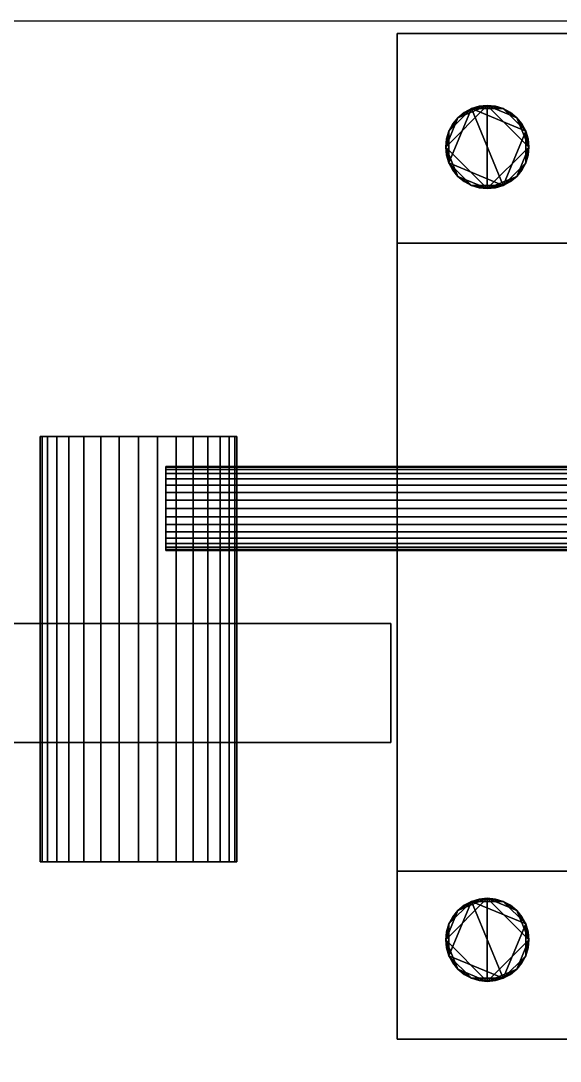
# Model space of a CAD drawing. Header units: metres. Extents: x 0 to 34.6, y -10.7 to 20.6.
# Drawn here: x 2.0948 to 2.1638, y 0.1169 to 0.25 of the extents above; entities that cross this region are included whole.
import ezdxf

# ---------------------------------------------------------------- set-up
doc = ezdxf.new("R2010")
doc.units = ezdxf.units.M
doc.header["$MEASUREMENT"] = 0
doc.layers.get('0').update_dxf_attribs({"linetype": 'CONTINUOUS'})

msp = doc.modelspace()

# ---------------------------------------------------------------- linework, layer by layer
for points in [[(0, 0), (0, 0.25), (7.5, 0.25), (7.5, 0)], [(2.16533, 0.22157, 2.5), (2.16533, 0.24838, 2.5), (2.14295, 0.24838, 2.5), (2.14295, 0.22157, 2.5)], [(2.16533, 0.22157, 2.5), (2.14295, 0.22157, 2.5), (2.14295, 0.24838, 2.5), (2.16533, 0.24838, 2.5)], [(2.14295, 0.22157, 2.5), (2.14295, 0.24838, 2.5), (2.14295, 0.24838, 2.5), (2.14295, 0.22157, 2.5)], [(2.14295, 0.24838, 2.5), (2.16533, 0.24838, 2.5), (2.16533, 0.24838, 2.5), (2.14295, 0.24838, 2.5)], [(2.15447, 0.23917, 2.5), (2.15071, 0.23761, 2.5), (2.14915, 0.23385, 2.5)], [(2.15447, 0.23917, 2.5), (2.14915, 0.23385, 2.5), (2.15447, 0.22854, 2.5)], [(2.14955, 0.23589, 2.5), (2.15071, 0.23761, 2.5), (2.15243, 0.23877, 2.5)], [(2.14955, 0.23182, 2.5), (2.14955, 0.23589, 2.5), (2.15243, 0.23877, 2.5)], [(2.1565, 0.22894, 2.5), (2.14955, 0.23182, 2.5), (2.15243, 0.23877, 2.5)], [(2.15447, 0.23917, 2.5), (2.15243, 0.23877, 2.5), (2.15071, 0.23761, 2.5)], [(2.15243, 0.23877, 2.5), (2.15151, 0.23828, 2.5), (2.15071, 0.23761, 2.5)], [(2.15071, 0.23761, 2.5), (2.15151, 0.23828, 2.5), (2.15243, 0.23877, 2.5)], [(2.15071, 0.23761, 2.5), (2.15151, 0.23828, 2.5), (2.15151, 0.23828, 2.5), (2.15071, 0.23761, 2.5)], [(2.15151, 0.23828, 2.5), (2.15243, 0.23877, 2.5), (2.15243, 0.23877, 2.5), (2.15151, 0.23828, 2.5)], [(2.15447, 0.23917, 2.5), (2.15343, 0.23907, 2.5), (2.15243, 0.23877, 2.5)], [(2.15243, 0.23877, 2.5), (2.15343, 0.23907, 2.5), (2.15447, 0.23917, 2.5)], [(2.15243, 0.23877, 2.5), (2.15447, 0.23917, 2.5), (2.1565, 0.23877, 2.5)], [(2.15243, 0.23877, 2.5), (2.15343, 0.23907, 2.5), (2.15343, 0.23907, 2.5), (2.15243, 0.23877, 2.5)], [(2.15243, 0.23877, 2.5), (2.1565, 0.23877, 2.5), (2.15938, 0.23589, 2.5)], [(2.15243, 0.23877, 2.5), (2.15938, 0.23589, 2.5), (2.1565, 0.22894, 2.5)], [(2.15343, 0.23907, 2.5), (2.15447, 0.23917, 2.5), (2.15447, 0.23917, 2.5), (2.15343, 0.23907, 2.5)], [(2.1565, 0.23877, 2.5), (2.1555, 0.23907, 2.5), (2.15447, 0.23917, 2.5)], [(2.15823, 0.23761, 2.5), (2.1565, 0.23877, 2.5), (2.15447, 0.23917, 2.5)], [(2.15978, 0.23385, 2.5), (2.15823, 0.23761, 2.5), (2.15447, 0.23917, 2.5)], [(2.15447, 0.22854, 2.5), (2.15978, 0.23385, 2.5), (2.15447, 0.23917, 2.5)], [(2.15447, 0.23917, 2.5), (2.1555, 0.23907, 2.5), (2.1565, 0.23877, 2.5)], [(2.15447, 0.23917, 2.5), (2.1555, 0.23907, 2.5), (2.1555, 0.23907, 2.5), (2.15447, 0.23917, 2.5)], [(2.1555, 0.23907, 2.5), (2.1565, 0.23877, 2.5), (2.1565, 0.23877, 2.5), (2.1555, 0.23907, 2.5)], [(2.15823, 0.23761, 2.5), (2.15742, 0.23828, 2.5), (2.1565, 0.23877, 2.5)], [(2.1565, 0.23877, 2.5), (2.15742, 0.23828, 2.5), (2.15823, 0.23761, 2.5)], [(2.1565, 0.23877, 2.5), (2.15823, 0.23761, 2.5), (2.15938, 0.23589, 2.5)], [(2.1565, 0.23877, 2.5), (2.15742, 0.23828, 2.5), (2.15742, 0.23828, 2.5), (2.1565, 0.23877, 2.5)], [(2.15742, 0.23828, 2.5), (2.15823, 0.23761, 2.5), (2.15823, 0.23761, 2.5), (2.15742, 0.23828, 2.5)], [(2.15071, 0.23761, 2.5), (2.14955, 0.23589, 2.5), (2.14915, 0.23385, 2.5)], [(2.15071, 0.23761, 2.5), (2.15005, 0.23681, 2.5), (2.14955, 0.23589, 2.5)], [(2.14955, 0.23589, 2.5), (2.15005, 0.23681, 2.5), (2.15071, 0.23761, 2.5)], [(2.15005, 0.23681, 2.5), (2.15071, 0.23761, 2.5), (2.15071, 0.23761, 2.5), (2.15005, 0.23681, 2.5)], [(2.15938, 0.23589, 2.5), (2.15889, 0.23681, 2.5), (2.15823, 0.23761, 2.5)], [(2.15978, 0.23385, 2.5), (2.15938, 0.23589, 2.5), (2.15823, 0.23761, 2.5)], [(2.15823, 0.23761, 2.5), (2.15889, 0.23681, 2.5), (2.15938, 0.23589, 2.5)], [(2.15823, 0.23761, 2.5), (2.15889, 0.23681, 2.5), (2.15889, 0.23681, 2.5), (2.15823, 0.23761, 2.5)], [(2.14955, 0.23589, 2.5), (2.14925, 0.23489, 2.5), (2.14915, 0.23385, 2.5)], [(2.14915, 0.23385, 2.5), (2.14925, 0.23489, 2.5), (2.14955, 0.23589, 2.5)], [(2.14955, 0.23182, 2.5), (2.14915, 0.23385, 2.5), (2.14955, 0.23589, 2.5)], [(2.14925, 0.23489, 2.5), (2.14955, 0.23589, 2.5), (2.14955, 0.23589, 2.5), (2.14925, 0.23489, 2.5)], [(2.14955, 0.23589, 2.5), (2.15005, 0.23681, 2.5), (2.15005, 0.23681, 2.5), (2.14955, 0.23589, 2.5)], [(2.15938, 0.23589, 2.5), (2.15938, 0.23182, 2.5), (2.1565, 0.22894, 2.5)], [(2.15889, 0.23681, 2.5), (2.15938, 0.23589, 2.5), (2.15938, 0.23589, 2.5), (2.15889, 0.23681, 2.5)], [(2.15978, 0.23385, 2.5), (2.15968, 0.23489, 2.5), (2.15938, 0.23589, 2.5)], [(2.15938, 0.23589, 2.5), (2.15968, 0.23489, 2.5), (2.15978, 0.23385, 2.5)], [(2.15938, 0.23589, 2.5), (2.15978, 0.23385, 2.5), (2.15938, 0.23182, 2.5)], [(2.15938, 0.23589, 2.5), (2.15968, 0.23489, 2.5), (2.15968, 0.23489, 2.5), (2.15938, 0.23589, 2.5)], [(2.14915, 0.23385, 2.5), (2.14925, 0.23489, 2.5), (2.14925, 0.23489, 2.5), (2.14915, 0.23385, 2.5)], [(2.15968, 0.23489, 2.5), (2.15978, 0.23385, 2.5), (2.15978, 0.23385, 2.5), (2.15968, 0.23489, 2.5)], [(2.14915, 0.23385, 2.5), (2.14925, 0.23282, 2.5), (2.14955, 0.23182, 2.5)], [(2.14915, 0.23385, 2.5), (2.14955, 0.23182, 2.5), (2.15071, 0.2301, 2.5)], [(2.14915, 0.23385, 2.5), (2.15071, 0.2301, 2.5), (2.15447, 0.22854, 2.5)], [(2.14955, 0.23182, 2.5), (2.14925, 0.23282, 2.5), (2.14915, 0.23385, 2.5)], [(2.14925, 0.23282, 2.5), (2.14915, 0.23385, 2.5), (2.14915, 0.23385, 2.5), (2.14925, 0.23282, 2.5)], [(2.15447, 0.22854, 2.5), (2.15823, 0.2301, 2.5), (2.15978, 0.23385, 2.5)], [(2.15823, 0.2301, 2.5), (2.15938, 0.23182, 2.5), (2.15978, 0.23385, 2.5)], [(2.15938, 0.23182, 2.5), (2.15968, 0.23282, 2.5), (2.15978, 0.23385, 2.5)], [(2.15978, 0.23385, 2.5), (2.15968, 0.23282, 2.5), (2.15938, 0.23182, 2.5)], [(2.15978, 0.23385, 2.5), (2.15968, 0.23282, 2.5), (2.15968, 0.23282, 2.5), (2.15978, 0.23385, 2.5)], [(2.14955, 0.23182, 2.5), (2.14925, 0.23282, 2.5), (2.14925, 0.23282, 2.5), (2.14955, 0.23182, 2.5)], [(2.14955, 0.23182, 2.5), (2.15005, 0.2309, 2.5), (2.15071, 0.2301, 2.5)], [(2.15071, 0.2301, 2.5), (2.15005, 0.2309, 2.5), (2.14955, 0.23182, 2.5)], [(2.15243, 0.22894, 2.5), (2.15071, 0.2301, 2.5), (2.14955, 0.23182, 2.5)], [(2.1565, 0.22894, 2.5), (2.15243, 0.22894, 2.5), (2.14955, 0.23182, 2.5)], [(2.15005, 0.2309, 2.5), (2.14955, 0.23182, 2.5), (2.14955, 0.23182, 2.5), (2.15005, 0.2309, 2.5)], [(2.15938, 0.23182, 2.5), (2.15823, 0.2301, 2.5), (2.1565, 0.22894, 2.5)], [(2.15823, 0.2301, 2.5), (2.15889, 0.2309, 2.5), (2.15938, 0.23182, 2.5)], [(2.15938, 0.23182, 2.5), (2.15889, 0.2309, 2.5), (2.15823, 0.2301, 2.5)], [(2.15938, 0.23182, 2.5), (2.15889, 0.2309, 2.5), (2.15889, 0.2309, 2.5), (2.15938, 0.23182, 2.5)], [(2.15968, 0.23282, 2.5), (2.15938, 0.23182, 2.5), (2.15938, 0.23182, 2.5), (2.15968, 0.23282, 2.5)], [(2.15071, 0.2301, 2.5), (2.15005, 0.2309, 2.5), (2.15005, 0.2309, 2.5), (2.15071, 0.2301, 2.5)], [(2.15889, 0.2309, 2.5), (2.15823, 0.2301, 2.5), (2.15823, 0.2301, 2.5), (2.15889, 0.2309, 2.5)], [(2.15071, 0.2301, 2.5), (2.15151, 0.22943, 2.5), (2.15243, 0.22894, 2.5)], [(2.15071, 0.2301, 2.5), (2.15243, 0.22894, 2.5), (2.15447, 0.22854, 2.5)], [(2.15243, 0.22894, 2.5), (2.15151, 0.22943, 2.5), (2.15071, 0.2301, 2.5)], [(2.15151, 0.22943, 2.5), (2.15071, 0.2301, 2.5), (2.15071, 0.2301, 2.5), (2.15151, 0.22943, 2.5)], [(2.15243, 0.22894, 2.5), (2.15151, 0.22943, 2.5), (2.15151, 0.22943, 2.5), (2.15243, 0.22894, 2.5)], [(2.15243, 0.22894, 2.5), (2.15343, 0.22864, 2.5), (2.15447, 0.22854, 2.5)], [(2.15447, 0.22854, 2.5), (2.15343, 0.22864, 2.5), (2.15243, 0.22894, 2.5)], [(2.1565, 0.22894, 2.5), (2.15447, 0.22854, 2.5), (2.15243, 0.22894, 2.5)], [(2.15343, 0.22864, 2.5), (2.15243, 0.22894, 2.5), (2.15243, 0.22894, 2.5), (2.15343, 0.22864, 2.5)], [(2.15447, 0.22854, 2.5), (2.1565, 0.22894, 2.5), (2.15823, 0.2301, 2.5)], [(2.15447, 0.22854, 2.5), (2.1555, 0.22864, 2.5), (2.1565, 0.22894, 2.5)], [(2.1565, 0.22894, 2.5), (2.1555, 0.22864, 2.5), (2.15447, 0.22854, 2.5)], [(2.1565, 0.22894, 2.5), (2.1555, 0.22864, 2.5), (2.1555, 0.22864, 2.5), (2.1565, 0.22894, 2.5)], [(2.1565, 0.22894, 2.5), (2.15742, 0.22943, 2.5), (2.15823, 0.2301, 2.5)], [(2.15823, 0.2301, 2.5), (2.15742, 0.22943, 2.5), (2.1565, 0.22894, 2.5)], [(2.15742, 0.22943, 2.5), (2.1565, 0.22894, 2.5), (2.1565, 0.22894, 2.5), (2.15742, 0.22943, 2.5)], [(2.15823, 0.2301, 2.5), (2.15742, 0.22943, 2.5), (2.15742, 0.22943, 2.5), (2.15823, 0.2301, 2.5)], [(2.15447, 0.22854, 2.5), (2.15343, 0.22864, 2.5), (2.15343, 0.22864, 2.5), (2.15447, 0.22854, 2.5)], [(2.1555, 0.22864, 2.5), (2.15447, 0.22854, 2.5), (2.15447, 0.22854, 2.5), (2.1555, 0.22864, 2.5)], [(2.14295, 0.14126, 2.5), (2.14295, 0.22157, 2.5), (2.14295, 0.22157, 2.5), (2.14295, 0.14126, 2.5)], [(2.16533, 0.14126, 2.5), (2.14295, 0.14126, 2.5), (2.14295, 0.22157, 2.5), (2.16533, 0.22157, 2.5)], [(2.16533, 0.14126, 2.5), (2.16533, 0.22157, 2.5), (2.14295, 0.22157, 2.5), (2.14295, 0.14126, 2.5)], [(2.09822, 0.19682, 2.5), (2.09751, 0.19682, 2.5), (2.09727, 0.19682, 2.5)], [(2.09727, 0.19682, 2.5), (2.09751, 0.19682, 2.5), (2.09822, 0.19682, 2.5)], [(2.10095, 0.19682, 2.5), (2.09822, 0.19682, 2.5), (2.09727, 0.19682, 2.5)], [(2.09727, 0.19682, 2.5), (2.09822, 0.19682, 2.5), (2.10095, 0.19682, 2.5)], [(2.10984, 0.19682, 2.5), (2.10095, 0.19682, 2.5), (2.09727, 0.19682, 2.5)], [(2.09727, 0.19682, 2.5), (2.10095, 0.19682, 2.5), (2.10984, 0.19682, 2.5)], [(2.10984, 0.19682, 2.5), (2.09727, 0.19682, 2.5), (2.10984, 0.19682, 2.5)], [(2.09727, 0.19682, 2.5), (2.09751, 0.19682, 2.5), (2.09751, 0.14244, 2.5), (2.09727, 0.14244, 2.5)], [(2.09751, 0.19682, 2.5), (2.09727, 0.19682, 2.5), (2.09727, 0.14244, 2.5), (2.09751, 0.14244, 2.5)], [(2.09822, 0.19682, 2.5), (2.09751, 0.19682, 2.5), (2.09727, 0.19682, 2.5)], [(2.09727, 0.19682, 2.5), (2.09751, 0.19682, 2.5), (2.09822, 0.19682, 2.5)], [(2.10095, 0.19682, 2.5), (2.09822, 0.19682, 2.5), (2.09727, 0.19682, 2.5)], [(2.09727, 0.19682, 2.5), (2.09822, 0.19682, 2.5), (2.10095, 0.19682, 2.5)], [(2.10984, 0.19682, 2.5), (2.10095, 0.19682, 2.5), (2.09727, 0.19682, 2.5)], [(2.09727, 0.19682, 2.5), (2.10095, 0.19682, 2.5), (2.10984, 0.19682, 2.5)], [(2.10984, 0.19682, 2.5), (2.09727, 0.19682, 2.5), (2.10984, 0.19682, 2.5)], [(2.09727, 0.19682, 2.5), (2.09751, 0.19682, 2.5), (2.09751, 0.14244, 2.5), (2.09727, 0.14244, 2.5)], [(2.09751, 0.19682, 2.5), (2.09727, 0.19682, 2.5), (2.09727, 0.14244, 2.5), (2.09751, 0.14244, 2.5)], [(2.09751, 0.19682, 2.5), (2.09822, 0.19682, 2.5), (2.09822, 0.14244, 2.5), (2.09751, 0.14244, 2.5)], [(2.09822, 0.19682, 2.5), (2.09751, 0.19682, 2.5), (2.09751, 0.14244, 2.5), (2.09822, 0.14244, 2.5)], [(2.09751, 0.19682, 2.5), (2.09822, 0.19682, 2.5), (2.09822, 0.14244, 2.5), (2.09751, 0.14244, 2.5)], [(2.09822, 0.19682, 2.5), (2.09751, 0.19682, 2.5), (2.09751, 0.14244, 2.5), (2.09822, 0.14244, 2.5)], [(2.10095, 0.19682, 2.5), (2.09939, 0.19682, 2.5), (2.09822, 0.19682, 2.5)], [(2.09822, 0.19682, 2.5), (2.09939, 0.19682, 2.5), (2.10095, 0.19682, 2.5)], [(2.09822, 0.19682, 2.5), (2.09939, 0.19682, 2.5), (2.09939, 0.14244, 2.5), (2.09822, 0.14244, 2.5)], [(2.09939, 0.19682, 2.5), (2.09822, 0.19682, 2.5), (2.09822, 0.14244, 2.5), (2.09939, 0.14244, 2.5)], [(2.10095, 0.19682, 2.5), (2.09939, 0.19682, 2.5), (2.09822, 0.19682, 2.5)], [(2.09822, 0.19682, 2.5), (2.09939, 0.19682, 2.5), (2.10095, 0.19682, 2.5)], [(2.09822, 0.19682, 2.5), (2.09939, 0.19682, 2.5), (2.09939, 0.14244, 2.5), (2.09822, 0.14244, 2.5)], [(2.09939, 0.19682, 2.5), (2.09822, 0.19682, 2.5), (2.09822, 0.14244, 2.5), (2.09939, 0.14244, 2.5)], [(2.09939, 0.19682, 2.5), (2.10095, 0.19682, 2.5), (2.10095, 0.14244, 2.5), (2.09939, 0.14244, 2.5)], [(2.10095, 0.19682, 2.5), (2.09939, 0.19682, 2.5), (2.09939, 0.14244, 2.5), (2.10095, 0.14244, 2.5)], [(2.09939, 0.19682, 2.5), (2.10095, 0.19682, 2.5), (2.10095, 0.14244, 2.5), (2.09939, 0.14244, 2.5)], [(2.10095, 0.19682, 2.5), (2.09939, 0.19682, 2.5), (2.09939, 0.14244, 2.5), (2.10095, 0.14244, 2.5)], [(2.10503, 0.19682, 2.5), (2.10285, 0.19682, 2.5), (2.10095, 0.19682, 2.5)], [(2.10095, 0.19682, 2.5), (2.10285, 0.19682, 2.5), (2.10503, 0.19682, 2.5)], [(2.10984, 0.19682, 2.5), (2.10503, 0.19682, 2.5), (2.10095, 0.19682, 2.5)], [(2.10095, 0.19682, 2.5), (2.10503, 0.19682, 2.5), (2.10984, 0.19682, 2.5)], [(2.10095, 0.19682, 2.5), (2.10285, 0.19682, 2.5), (2.10285, 0.14244, 2.5), (2.10095, 0.14244, 2.5)], [(2.10285, 0.19682, 2.5), (2.10095, 0.19682, 2.5), (2.10095, 0.14244, 2.5), (2.10285, 0.14244, 2.5)], [(2.10503, 0.19682, 2.5), (2.10285, 0.19682, 2.5), (2.10095, 0.19682, 2.5)], [(2.10095, 0.19682, 2.5), (2.10285, 0.19682, 2.5), (2.10503, 0.19682, 2.5)], [(2.10984, 0.19682, 2.5), (2.10503, 0.19682, 2.5), (2.10095, 0.19682, 2.5)], [(2.10095, 0.19682, 2.5), (2.10503, 0.19682, 2.5), (2.10984, 0.19682, 2.5)], [(2.10095, 0.19682, 2.5), (2.10285, 0.19682, 2.5), (2.10285, 0.14244, 2.5), (2.10095, 0.14244, 2.5)], [(2.10285, 0.19682, 2.5), (2.10095, 0.19682, 2.5), (2.10095, 0.14244, 2.5), (2.10285, 0.14244, 2.5)], [(2.10503, 0.19682, 2.5), (2.10285, 0.19682, 2.5), (2.10285, 0.14244, 2.5), (2.10503, 0.14244, 2.5)], [(2.10285, 0.19682, 2.5), (2.10503, 0.19682, 2.5), (2.10503, 0.14244, 2.5), (2.10285, 0.14244, 2.5)], [(2.10503, 0.19682, 2.5), (2.10285, 0.19682, 2.5), (2.10285, 0.14244, 2.5), (2.10503, 0.14244, 2.5)], [(2.10285, 0.19682, 2.5), (2.10503, 0.19682, 2.5), (2.10503, 0.14244, 2.5), (2.10285, 0.14244, 2.5)], [(2.10984, 0.19682, 2.5), (2.10739, 0.19682, 2.5), (2.10503, 0.19682, 2.5)], [(2.10503, 0.19682, 2.5), (2.10739, 0.19682, 2.5), (2.10984, 0.19682, 2.5)], [(2.10739, 0.19682, 2.5), (2.10503, 0.19682, 2.5), (2.10503, 0.14244, 2.5), (2.10739, 0.14244, 2.5)], [(2.10503, 0.19682, 2.5), (2.10739, 0.19682, 2.5), (2.10739, 0.14244, 2.5), (2.10503, 0.14244, 2.5)], [(2.10984, 0.19682, 2.5), (2.10739, 0.19682, 2.5), (2.10503, 0.19682, 2.5)], [(2.10503, 0.19682, 2.5), (2.10739, 0.19682, 2.5), (2.10984, 0.19682, 2.5)], [(2.10739, 0.19682, 2.5), (2.10503, 0.19682, 2.5), (2.10503, 0.14244, 2.5), (2.10739, 0.14244, 2.5)], [(2.10503, 0.19682, 2.5), (2.10739, 0.19682, 2.5), (2.10739, 0.14244, 2.5), (2.10503, 0.14244, 2.5)], [(2.10739, 0.19682, 2.5), (2.10984, 0.19682, 2.5), (2.10984, 0.14244, 2.5), (2.10739, 0.14244, 2.5)], [(2.10984, 0.19682, 2.5), (2.10739, 0.19682, 2.5), (2.10739, 0.14244, 2.5), (2.10984, 0.14244, 2.5)], [(2.10739, 0.19682, 2.5), (2.10984, 0.19682, 2.5), (2.10984, 0.14244, 2.5), (2.10739, 0.14244, 2.5)], [(2.10984, 0.19682, 2.5), (2.10739, 0.19682, 2.5), (2.10739, 0.14244, 2.5), (2.10984, 0.14244, 2.5)], [(2.10984, 0.19682, 2.5), (2.11229, 0.19682, 2.5), (2.11465, 0.19682, 2.5)], [(2.11465, 0.19682, 2.5), (2.11229, 0.19682, 2.5), (2.10984, 0.19682, 2.5)], [(2.10984, 0.19682, 2.5), (2.11465, 0.19682, 2.5), (2.11873, 0.19682, 2.5)], [(2.11873, 0.19682, 2.5), (2.11465, 0.19682, 2.5), (2.10984, 0.19682, 2.5)], [(2.10984, 0.19682, 2.5), (2.11873, 0.19682, 2.5), (2.12241, 0.19682, 2.5)], [(2.12241, 0.19682, 2.5), (2.11873, 0.19682, 2.5), (2.10984, 0.19682, 2.5)], [(2.10984, 0.19682, 2.5), (2.12241, 0.19682, 2.5), (2.10984, 0.19682, 2.5)], [(2.11229, 0.19682, 2.5), (2.10984, 0.19682, 2.5), (2.10984, 0.14244, 2.5), (2.11229, 0.14244, 2.5)], [(2.10984, 0.19682, 2.5), (2.11229, 0.19682, 2.5), (2.11229, 0.14244, 2.5), (2.10984, 0.14244, 2.5)], [(2.10984, 0.19682, 2.5), (2.11229, 0.19682, 2.5), (2.11465, 0.19682, 2.5)], [(2.11465, 0.19682, 2.5), (2.11229, 0.19682, 2.5), (2.10984, 0.19682, 2.5)], [(2.10984, 0.19682, 2.5), (2.11465, 0.19682, 2.5), (2.11873, 0.19682, 2.5)], [(2.11873, 0.19682, 2.5), (2.11465, 0.19682, 2.5), (2.10984, 0.19682, 2.5)], [(2.10984, 0.19682, 2.5), (2.11873, 0.19682, 2.5), (2.12241, 0.19682, 2.5)], [(2.12241, 0.19682, 2.5), (2.11873, 0.19682, 2.5), (2.10984, 0.19682, 2.5)], [(2.10984, 0.19682, 2.5), (2.12241, 0.19682, 2.5), (2.10984, 0.19682, 2.5)], [(2.11229, 0.19682, 2.5), (2.10984, 0.19682, 2.5), (2.10984, 0.14244, 2.5), (2.11229, 0.14244, 2.5)], [(2.10984, 0.19682, 2.5), (2.11229, 0.19682, 2.5), (2.11229, 0.14244, 2.5), (2.10984, 0.14244, 2.5)], [(2.11229, 0.19682, 2.5), (2.11465, 0.19682, 2.5), (2.11465, 0.14244, 2.5), (2.11229, 0.14244, 2.5)], [(2.11465, 0.19682, 2.5), (2.11229, 0.19682, 2.5), (2.11229, 0.14244, 2.5), (2.11465, 0.14244, 2.5)], [(2.11229, 0.19682, 2.5), (2.11465, 0.19682, 2.5), (2.11465, 0.14244, 2.5), (2.11229, 0.14244, 2.5)], [(2.11465, 0.19682, 2.5), (2.11229, 0.19682, 2.5), (2.11229, 0.14244, 2.5), (2.11465, 0.14244, 2.5)], [(2.11465, 0.19682, 2.5), (2.11682, 0.19682, 2.5), (2.11873, 0.19682, 2.5)], [(2.11873, 0.19682, 2.5), (2.11682, 0.19682, 2.5), (2.11465, 0.19682, 2.5)], [(2.11465, 0.19682, 2.5), (2.11682, 0.19682, 2.5), (2.11682, 0.14244, 2.5), (2.11465, 0.14244, 2.5)], [(2.11682, 0.19682, 2.5), (2.11465, 0.19682, 2.5), (2.11465, 0.14244, 2.5), (2.11682, 0.14244, 2.5)], [(2.11465, 0.19682, 2.5), (2.11682, 0.19682, 2.5), (2.11873, 0.19682, 2.5)], [(2.11873, 0.19682, 2.5), (2.11682, 0.19682, 2.5), (2.11465, 0.19682, 2.5)], [(2.11465, 0.19682, 2.5), (2.11682, 0.19682, 2.5), (2.11682, 0.14244, 2.5), (2.11465, 0.14244, 2.5)], [(2.11682, 0.19682, 2.5), (2.11465, 0.19682, 2.5), (2.11465, 0.14244, 2.5), (2.11682, 0.14244, 2.5)], [(2.11682, 0.19682, 2.5), (2.11873, 0.19682, 2.5), (2.11873, 0.14244, 2.5), (2.11682, 0.14244, 2.5)], [(2.11873, 0.19682, 2.5), (2.11682, 0.19682, 2.5), (2.11682, 0.14244, 2.5), (2.11873, 0.14244, 2.5)], [(2.11682, 0.19682, 2.5), (2.11873, 0.19682, 2.5), (2.11873, 0.14244, 2.5), (2.11682, 0.14244, 2.5)], [(2.11873, 0.19682, 2.5), (2.11682, 0.19682, 2.5), (2.11682, 0.14244, 2.5), (2.11873, 0.14244, 2.5)], [(2.11873, 0.19682, 2.5), (2.12029, 0.19682, 2.5), (2.12145, 0.19682, 2.5)], [(2.12145, 0.19682, 2.5), (2.12029, 0.19682, 2.5), (2.11873, 0.19682, 2.5)], [(2.11873, 0.19682, 2.5), (2.12145, 0.19682, 2.5), (2.12241, 0.19682, 2.5)], [(2.12241, 0.19682, 2.5), (2.12145, 0.19682, 2.5), (2.11873, 0.19682, 2.5)], [(2.11873, 0.19682, 2.5), (2.12029, 0.19682, 2.5), (2.12029, 0.14244, 2.5), (2.11873, 0.14244, 2.5)], [(2.12029, 0.19682, 2.5), (2.11873, 0.19682, 2.5), (2.11873, 0.14244, 2.5), (2.12029, 0.14244, 2.5)], [(2.11873, 0.19682, 2.5), (2.12029, 0.19682, 2.5), (2.12145, 0.19682, 2.5)], [(2.12145, 0.19682, 2.5), (2.12029, 0.19682, 2.5), (2.11873, 0.19682, 2.5)], [(2.11873, 0.19682, 2.5), (2.12145, 0.19682, 2.5), (2.12241, 0.19682, 2.5)], [(2.12241, 0.19682, 2.5), (2.12145, 0.19682, 2.5), (2.11873, 0.19682, 2.5)], [(2.11873, 0.19682, 2.5), (2.12029, 0.19682, 2.5), (2.12029, 0.14244, 2.5), (2.11873, 0.14244, 2.5)], [(2.12029, 0.19682, 2.5), (2.11873, 0.19682, 2.5), (2.11873, 0.14244, 2.5), (2.12029, 0.14244, 2.5)], [(2.12145, 0.19682, 2.5), (2.12029, 0.19682, 2.5), (2.12029, 0.14244, 2.5), (2.12145, 0.14244, 2.5)], [(2.12029, 0.19682, 2.5), (2.12145, 0.19682, 2.5), (2.12145, 0.14244, 2.5), (2.12029, 0.14244, 2.5)], [(2.12145, 0.19682, 2.5), (2.12029, 0.19682, 2.5), (2.12029, 0.14244, 2.5), (2.12145, 0.14244, 2.5)], [(2.12029, 0.19682, 2.5), (2.12145, 0.19682, 2.5), (2.12145, 0.14244, 2.5), (2.12029, 0.14244, 2.5)], [(2.12145, 0.19682, 2.5), (2.12217, 0.19682, 2.5), (2.12241, 0.19682, 2.5)], [(2.12241, 0.19682, 2.5), (2.12217, 0.19682, 2.5), (2.12145, 0.19682, 2.5)], [(2.12217, 0.19682, 2.5), (2.12145, 0.19682, 2.5), (2.12145, 0.14244, 2.5), (2.12217, 0.14244, 2.5)], [(2.12145, 0.19682, 2.5), (2.12217, 0.19682, 2.5), (2.12217, 0.14244, 2.5), (2.12145, 0.14244, 2.5)], [(2.12145, 0.19682, 2.5), (2.12217, 0.19682, 2.5), (2.12241, 0.19682, 2.5)], [(2.12241, 0.19682, 2.5), (2.12217, 0.19682, 2.5), (2.12145, 0.19682, 2.5)], [(2.12217, 0.19682, 2.5), (2.12145, 0.19682, 2.5), (2.12145, 0.14244, 2.5), (2.12217, 0.14244, 2.5)], [(2.12145, 0.19682, 2.5), (2.12217, 0.19682, 2.5), (2.12217, 0.14244, 2.5), (2.12145, 0.14244, 2.5)], [(2.12241, 0.19682, 2.5), (2.12217, 0.19682, 2.5), (2.12217, 0.14244, 2.5), (2.12241, 0.14244, 2.5)], [(2.12217, 0.19682, 2.5), (2.12241, 0.19682, 2.5), (2.12241, 0.14244, 2.5), (2.12217, 0.14244, 2.5)], [(2.12241, 0.19682, 2.5), (2.12217, 0.19682, 2.5), (2.12217, 0.14244, 2.5), (2.12241, 0.14244, 2.5)], [(2.12217, 0.19682, 2.5), (2.12241, 0.19682, 2.5), (2.12241, 0.14244, 2.5), (2.12217, 0.14244, 2.5)], [(2.11336, 0.1926, 2.5), (2.11336, 0.1929, 2.5), (2.11336, 0.19301, 2.5)], [(2.11336, 0.19301, 2.5), (2.11336, 0.1929, 2.5), (2.11336, 0.1926, 2.5)], [(2.11336, 0.19143, 2.5), (2.11336, 0.1926, 2.5), (2.11336, 0.19301, 2.5)], [(2.11336, 0.19301, 2.5), (2.11336, 0.1926, 2.5), (2.11336, 0.19143, 2.5)], [(2.11336, 0.18763, 2.5), (2.11336, 0.19143, 2.5), (2.11336, 0.19301, 2.5)], [(2.11336, 0.19301, 2.5), (2.11336, 0.19143, 2.5), (2.11336, 0.18763, 2.5)], [(2.11336, 0.18763, 2.5), (2.11336, 0.19301, 2.5), (2.11336, 0.18763, 2.5)], [(2.11336, 0.1926, 2.5), (2.11336, 0.1929, 2.5), (2.11336, 0.19301, 2.5)], [(2.11336, 0.19301, 2.5), (2.11336, 0.1929, 2.5), (2.11336, 0.1926, 2.5)], [(2.11336, 0.19143, 2.5), (2.11336, 0.1926, 2.5), (2.11336, 0.19301, 2.5)], [(2.11336, 0.19301, 2.5), (2.11336, 0.1926, 2.5), (2.11336, 0.19143, 2.5)], [(2.11336, 0.18763, 2.5), (2.11336, 0.19143, 2.5), (2.11336, 0.19301, 2.5)], [(2.11336, 0.19301, 2.5), (2.11336, 0.19143, 2.5), (2.11336, 0.18763, 2.5)], [(2.11336, 0.18763, 2.5), (2.11336, 0.19301, 2.5), (2.11336, 0.18763, 2.5)], [(2.22966, 0.1929, 2.5), (2.22966, 0.19301, 2.5), (2.11336, 0.19301, 2.5), (2.11336, 0.1929, 2.5)], [(2.22966, 0.19301, 2.5), (2.22966, 0.1929, 2.5), (2.11336, 0.1929, 2.5), (2.11336, 0.19301, 2.5)], [(2.22966, 0.1929, 2.5), (2.22966, 0.19301, 2.5), (2.11336, 0.19301, 2.5), (2.11336, 0.1929, 2.5)], [(2.22966, 0.19301, 2.5), (2.22966, 0.1929, 2.5), (2.11336, 0.1929, 2.5), (2.11336, 0.19301, 2.5)], [(2.22966, 0.1926, 2.5), (2.22966, 0.1929, 2.5), (2.11336, 0.1929, 2.5), (2.11336, 0.1926, 2.5)], [(2.22966, 0.1929, 2.5), (2.22966, 0.1926, 2.5), (2.11336, 0.1926, 2.5), (2.11336, 0.1929, 2.5)], [(2.22966, 0.1926, 2.5), (2.22966, 0.1929, 2.5), (2.11336, 0.1929, 2.5), (2.11336, 0.1926, 2.5)], [(2.22966, 0.1929, 2.5), (2.22966, 0.1926, 2.5), (2.11336, 0.1926, 2.5), (2.11336, 0.1929, 2.5)], [(2.11336, 0.19143, 2.5), (2.11336, 0.1921, 2.5), (2.11336, 0.1926, 2.5)], [(2.11336, 0.1926, 2.5), (2.11336, 0.1921, 2.5), (2.11336, 0.19143, 2.5)], [(2.11336, 0.19143, 2.5), (2.11336, 0.1921, 2.5), (2.11336, 0.1926, 2.5)], [(2.11336, 0.1926, 2.5), (2.11336, 0.1921, 2.5), (2.11336, 0.19143, 2.5)], [(2.22966, 0.1926, 2.5), (2.22966, 0.1921, 2.5), (2.11336, 0.1921, 2.5), (2.11336, 0.1926, 2.5)], [(2.22966, 0.1921, 2.5), (2.22966, 0.1926, 2.5), (2.11336, 0.1926, 2.5), (2.11336, 0.1921, 2.5)], [(2.22966, 0.1926, 2.5), (2.22966, 0.1921, 2.5), (2.11336, 0.1921, 2.5), (2.11336, 0.1926, 2.5)], [(2.22966, 0.1921, 2.5), (2.22966, 0.1926, 2.5), (2.11336, 0.1926, 2.5), (2.11336, 0.1921, 2.5)], [(2.22966, 0.19143, 2.5), (2.22966, 0.1921, 2.5), (2.11336, 0.1921, 2.5), (2.11336, 0.19143, 2.5)], [(2.22966, 0.1921, 2.5), (2.22966, 0.19143, 2.5), (2.11336, 0.19143, 2.5), (2.11336, 0.1921, 2.5)], [(2.22966, 0.1921, 2.5), (2.22966, 0.19143, 2.5), (2.11336, 0.19143, 2.5), (2.11336, 0.1921, 2.5)], [(2.22966, 0.19143, 2.5), (2.22966, 0.1921, 2.5), (2.11336, 0.1921, 2.5), (2.11336, 0.19143, 2.5)], [(2.11336, 0.18969, 2.5), (2.11336, 0.19062, 2.5), (2.11336, 0.19143, 2.5)], [(2.11336, 0.19143, 2.5), (2.11336, 0.19062, 2.5), (2.11336, 0.18969, 2.5)], [(2.11336, 0.18763, 2.5), (2.11336, 0.18969, 2.5), (2.11336, 0.19143, 2.5)], [(2.11336, 0.19143, 2.5), (2.11336, 0.18969, 2.5), (2.11336, 0.18763, 2.5)], [(2.11336, 0.18969, 2.5), (2.11336, 0.19062, 2.5), (2.11336, 0.19143, 2.5)], [(2.11336, 0.19143, 2.5), (2.11336, 0.19062, 2.5), (2.11336, 0.18969, 2.5)], [(2.11336, 0.18763, 2.5), (2.11336, 0.18969, 2.5), (2.11336, 0.19143, 2.5)], [(2.11336, 0.19143, 2.5), (2.11336, 0.18969, 2.5), (2.11336, 0.18763, 2.5)], [(2.22966, 0.19062, 2.5), (2.22966, 0.19143, 2.5), (2.11336, 0.19143, 2.5), (2.11336, 0.19062, 2.5)], [(2.22966, 0.19143, 2.5), (2.22966, 0.19062, 2.5), (2.11336, 0.19062, 2.5), (2.11336, 0.19143, 2.5)], [(2.22966, 0.19143, 2.5), (2.22966, 0.19062, 2.5), (2.11336, 0.19062, 2.5), (2.11336, 0.19143, 2.5)], [(2.22966, 0.19062, 2.5), (2.22966, 0.19143, 2.5), (2.11336, 0.19143, 2.5), (2.11336, 0.19062, 2.5)], [(2.22966, 0.18969, 2.5), (2.22966, 0.19062, 2.5), (2.11336, 0.19062, 2.5), (2.11336, 0.18969, 2.5)], [(2.22966, 0.19062, 2.5), (2.22966, 0.18969, 2.5), (2.11336, 0.18969, 2.5), (2.11336, 0.19062, 2.5)], [(2.22966, 0.19062, 2.5), (2.22966, 0.18969, 2.5), (2.11336, 0.18969, 2.5), (2.11336, 0.19062, 2.5)], [(2.22966, 0.18969, 2.5), (2.22966, 0.19062, 2.5), (2.11336, 0.19062, 2.5), (2.11336, 0.18969, 2.5)], [(2.11336, 0.18763, 2.5), (2.11336, 0.18868, 2.5), (2.11336, 0.18969, 2.5)], [(2.11336, 0.18969, 2.5), (2.11336, 0.18868, 2.5), (2.11336, 0.18763, 2.5)], [(2.11336, 0.18763, 2.5), (2.11336, 0.18868, 2.5), (2.11336, 0.18969, 2.5)], [(2.11336, 0.18969, 2.5), (2.11336, 0.18868, 2.5), (2.11336, 0.18763, 2.5)], [(2.22966, 0.18868, 2.5), (2.22966, 0.18969, 2.5), (2.11336, 0.18969, 2.5), (2.11336, 0.18868, 2.5)], [(2.22966, 0.18969, 2.5), (2.22966, 0.18868, 2.5), (2.11336, 0.18868, 2.5), (2.11336, 0.18969, 2.5)], [(2.22966, 0.18969, 2.5), (2.22966, 0.18868, 2.5), (2.11336, 0.18868, 2.5), (2.11336, 0.18969, 2.5)], [(2.22966, 0.18868, 2.5), (2.22966, 0.18969, 2.5), (2.11336, 0.18969, 2.5), (2.11336, 0.18868, 2.5)], [(2.22966, 0.18763, 2.5), (2.22966, 0.18868, 2.5), (2.11336, 0.18868, 2.5), (2.11336, 0.18763, 2.5)], [(2.22966, 0.18868, 2.5), (2.22966, 0.18763, 2.5), (2.11336, 0.18763, 2.5), (2.11336, 0.18868, 2.5)], [(2.22966, 0.18868, 2.5), (2.22966, 0.18763, 2.5), (2.11336, 0.18763, 2.5), (2.11336, 0.18868, 2.5)], [(2.22966, 0.18763, 2.5), (2.22966, 0.18868, 2.5), (2.11336, 0.18868, 2.5), (2.11336, 0.18763, 2.5)], [(2.11336, 0.18763, 2.5), (2.11336, 0.18658, 2.5), (2.11336, 0.18557, 2.5)], [(2.11336, 0.18557, 2.5), (2.11336, 0.18658, 2.5), (2.11336, 0.18763, 2.5)], [(2.11336, 0.18763, 2.5), (2.11336, 0.18557, 2.5), (2.11336, 0.18383, 2.5)], [(2.11336, 0.18383, 2.5), (2.11336, 0.18557, 2.5), (2.11336, 0.18763, 2.5)], [(2.11336, 0.18763, 2.5), (2.11336, 0.18383, 2.5), (2.11336, 0.18225, 2.5)], [(2.11336, 0.18225, 2.5), (2.11336, 0.18383, 2.5), (2.11336, 0.18763, 2.5)], [(2.11336, 0.18763, 2.5), (2.11336, 0.18225, 2.5), (2.11336, 0.18763, 2.5)], [(2.11336, 0.18763, 2.5), (2.11336, 0.18658, 2.5), (2.11336, 0.18557, 2.5)], [(2.11336, 0.18557, 2.5), (2.11336, 0.18658, 2.5), (2.11336, 0.18763, 2.5)], [(2.11336, 0.18763, 2.5), (2.11336, 0.18557, 2.5), (2.11336, 0.18383, 2.5)], [(2.11336, 0.18383, 2.5), (2.11336, 0.18557, 2.5), (2.11336, 0.18763, 2.5)], [(2.11336, 0.18763, 2.5), (2.11336, 0.18383, 2.5), (2.11336, 0.18225, 2.5)], [(2.11336, 0.18225, 2.5), (2.11336, 0.18383, 2.5), (2.11336, 0.18763, 2.5)], [(2.11336, 0.18763, 2.5), (2.11336, 0.18225, 2.5), (2.11336, 0.18763, 2.5)], [(2.22966, 0.18763, 2.5), (2.22966, 0.18658, 2.5), (2.11336, 0.18658, 2.5), (2.11336, 0.18763, 2.5)], [(2.22966, 0.18763, 2.5), (2.22966, 0.18658, 2.5), (2.11336, 0.18658, 2.5), (2.11336, 0.18763, 2.5)], [(2.22966, 0.18658, 2.5), (2.22966, 0.18763, 2.5), (2.11336, 0.18763, 2.5), (2.11336, 0.18658, 2.5)], [(2.22966, 0.18658, 2.5), (2.22966, 0.18763, 2.5), (2.11336, 0.18763, 2.5), (2.11336, 0.18658, 2.5)], [(2.22966, 0.18658, 2.5), (2.22966, 0.18557, 2.5), (2.11336, 0.18557, 2.5), (2.11336, 0.18658, 2.5)], [(2.22966, 0.18658, 2.5), (2.22966, 0.18557, 2.5), (2.11336, 0.18557, 2.5), (2.11336, 0.18658, 2.5)], [(2.22966, 0.18557, 2.5), (2.22966, 0.18658, 2.5), (2.11336, 0.18658, 2.5), (2.11336, 0.18557, 2.5)], [(2.22966, 0.18557, 2.5), (2.22966, 0.18658, 2.5), (2.11336, 0.18658, 2.5), (2.11336, 0.18557, 2.5)], [(2.11336, 0.18557, 2.5), (2.11336, 0.18464, 2.5), (2.11336, 0.18383, 2.5)], [(2.11336, 0.18383, 2.5), (2.11336, 0.18464, 2.5), (2.11336, 0.18557, 2.5)], [(2.11336, 0.18557, 2.5), (2.11336, 0.18464, 2.5), (2.11336, 0.18383, 2.5)], [(2.11336, 0.18383, 2.5), (2.11336, 0.18464, 2.5), (2.11336, 0.18557, 2.5)], [(2.22966, 0.18557, 2.5), (2.22966, 0.18464, 2.5), (2.11336, 0.18464, 2.5), (2.11336, 0.18557, 2.5)], [(2.22966, 0.18557, 2.5), (2.22966, 0.18464, 2.5), (2.11336, 0.18464, 2.5), (2.11336, 0.18557, 2.5)], [(2.22966, 0.18464, 2.5), (2.22966, 0.18557, 2.5), (2.11336, 0.18557, 2.5), (2.11336, 0.18464, 2.5)], [(2.22966, 0.18464, 2.5), (2.22966, 0.18557, 2.5), (2.11336, 0.18557, 2.5), (2.11336, 0.18464, 2.5)], [(2.22966, 0.18464, 2.5), (2.22966, 0.18383, 2.5), (2.11336, 0.18383, 2.5), (2.11336, 0.18464, 2.5)], [(2.22966, 0.18464, 2.5), (2.22966, 0.18383, 2.5), (2.11336, 0.18383, 2.5), (2.11336, 0.18464, 2.5)], [(2.22966, 0.18383, 2.5), (2.22966, 0.18464, 2.5), (2.11336, 0.18464, 2.5), (2.11336, 0.18383, 2.5)], [(2.22966, 0.18383, 2.5), (2.22966, 0.18464, 2.5), (2.11336, 0.18464, 2.5), (2.11336, 0.18383, 2.5)], [(2.11336, 0.18383, 2.5), (2.11336, 0.18316, 2.5), (2.11336, 0.18266, 2.5)], [(2.11336, 0.18266, 2.5), (2.11336, 0.18316, 2.5), (2.11336, 0.18383, 2.5)], [(2.11336, 0.18383, 2.5), (2.11336, 0.18266, 2.5), (2.11336, 0.18225, 2.5)], [(2.11336, 0.18225, 2.5), (2.11336, 0.18266, 2.5), (2.11336, 0.18383, 2.5)], [(2.11336, 0.18383, 2.5), (2.11336, 0.18316, 2.5), (2.11336, 0.18266, 2.5)], [(2.11336, 0.18266, 2.5), (2.11336, 0.18316, 2.5), (2.11336, 0.18383, 2.5)], [(2.11336, 0.18383, 2.5), (2.11336, 0.18266, 2.5), (2.11336, 0.18225, 2.5)], [(2.11336, 0.18225, 2.5), (2.11336, 0.18266, 2.5), (2.11336, 0.18383, 2.5)], [(2.22966, 0.18383, 2.5), (2.22966, 0.18316, 2.5), (2.11336, 0.18316, 2.5), (2.11336, 0.18383, 2.5)], [(2.22966, 0.18383, 2.5), (2.22966, 0.18316, 2.5), (2.11336, 0.18316, 2.5), (2.11336, 0.18383, 2.5)], [(2.22966, 0.18316, 2.5), (2.22966, 0.18383, 2.5), (2.11336, 0.18383, 2.5), (2.11336, 0.18316, 2.5)], [(2.22966, 0.18316, 2.5), (2.22966, 0.18383, 2.5), (2.11336, 0.18383, 2.5), (2.11336, 0.18316, 2.5)], [(2.22966, 0.18316, 2.5), (2.22966, 0.18266, 2.5), (2.11336, 0.18266, 2.5), (2.11336, 0.18316, 2.5)], [(2.22966, 0.18266, 2.5), (2.22966, 0.18316, 2.5), (2.11336, 0.18316, 2.5), (2.11336, 0.18266, 2.5)], [(2.22966, 0.18316, 2.5), (2.22966, 0.18266, 2.5), (2.11336, 0.18266, 2.5), (2.11336, 0.18316, 2.5)], [(2.22966, 0.18266, 2.5), (2.22966, 0.18316, 2.5), (2.11336, 0.18316, 2.5), (2.11336, 0.18266, 2.5)], [(2.11336, 0.18266, 2.5), (2.11336, 0.18236, 2.5), (2.11336, 0.18225, 2.5)], [(2.11336, 0.18225, 2.5), (2.11336, 0.18236, 2.5), (2.11336, 0.18266, 2.5)], [(2.11336, 0.18266, 2.5), (2.11336, 0.18236, 2.5), (2.11336, 0.18225, 2.5)], [(2.11336, 0.18225, 2.5), (2.11336, 0.18236, 2.5), (2.11336, 0.18266, 2.5)], [(2.22966, 0.18266, 2.5), (2.22966, 0.18236, 2.5), (2.11336, 0.18236, 2.5), (2.11336, 0.18266, 2.5)], [(2.22966, 0.18236, 2.5), (2.22966, 0.18266, 2.5), (2.11336, 0.18266, 2.5), (2.11336, 0.18236, 2.5)], [(2.22966, 0.18266, 2.5), (2.22966, 0.18236, 2.5), (2.11336, 0.18236, 2.5), (2.11336, 0.18266, 2.5)], [(2.22966, 0.18236, 2.5), (2.22966, 0.18266, 2.5), (2.11336, 0.18266, 2.5), (2.11336, 0.18236, 2.5)], [(2.22966, 0.18236, 2.5), (2.22966, 0.18225, 2.5), (2.11336, 0.18225, 2.5), (2.11336, 0.18236, 2.5)], [(2.22966, 0.18225, 2.5), (2.22966, 0.18236, 2.5), (2.11336, 0.18236, 2.5), (2.11336, 0.18225, 2.5)], [(2.22966, 0.18236, 2.5), (2.22966, 0.18225, 2.5), (2.11336, 0.18225, 2.5), (2.11336, 0.18236, 2.5)], [(2.22966, 0.18225, 2.5), (2.22966, 0.18236, 2.5), (2.11336, 0.18236, 2.5), (2.11336, 0.18225, 2.5)], [(0.6009, 0.17292, 2.5), (0.6009, 0.15768, 2.5), (2.14211, 0.15768, 2.5), (2.14211, 0.17292, 2.5)], [(0.6009, 0.15768, 2.5), (0.6009, 0.17292, 2.5), (2.14211, 0.17292, 2.5), (2.14211, 0.15768, 2.5)], [(2.14211, 0.15768, 2.5), (2.14211, 0.17292, 2.5), (2.14211, 0.17292, 2.5), (2.14211, 0.15768, 2.5)], [(0.6009, 0.15768, 2.5), (0.6009, 0.15768, 2.5), (2.14211, 0.15768, 2.5)], [(2.09822, 0.14244, 2.5), (2.09751, 0.14244, 2.5), (2.09727, 0.14244, 2.5)], [(2.09727, 0.14244, 2.5), (2.09751, 0.14244, 2.5), (2.09822, 0.14244, 2.5)], [(2.09822, 0.14244, 2.5), (2.09727, 0.14244, 2.5), (2.09822, 0.14244, 2.5)], [(2.09822, 0.14244, 2.5), (2.09751, 0.14244, 2.5), (2.09727, 0.14244, 2.5)], [(2.09727, 0.14244, 2.5), (2.09751, 0.14244, 2.5), (2.09822, 0.14244, 2.5)], [(2.09822, 0.14244, 2.5), (2.09727, 0.14244, 2.5), (2.09822, 0.14244, 2.5)], [(2.10095, 0.14244, 2.5), (2.09939, 0.14244, 2.5), (2.09822, 0.14244, 2.5)], [(2.09822, 0.14244, 2.5), (2.09939, 0.14244, 2.5), (2.10095, 0.14244, 2.5)], [(2.10503, 0.14244, 2.5), (2.10095, 0.14244, 2.5), (2.09822, 0.14244, 2.5)], [(2.09822, 0.14244, 2.5), (2.10095, 0.14244, 2.5), (2.10503, 0.14244, 2.5)], [(2.11465, 0.14244, 2.5), (2.10503, 0.14244, 2.5), (2.09822, 0.14244, 2.5)], [(2.09822, 0.14244, 2.5), (2.09822, 0.14244, 2.5), (2.10503, 0.14244, 2.5)], [(2.11465, 0.14244, 2.5), (2.09822, 0.14244, 2.5), (2.10503, 0.14244, 2.5)], [(2.10095, 0.14244, 2.5), (2.09939, 0.14244, 2.5), (2.09822, 0.14244, 2.5)], [(2.09822, 0.14244, 2.5), (2.09939, 0.14244, 2.5), (2.10095, 0.14244, 2.5)], [(2.10503, 0.14244, 2.5), (2.10095, 0.14244, 2.5), (2.09822, 0.14244, 2.5)], [(2.09822, 0.14244, 2.5), (2.10095, 0.14244, 2.5), (2.10503, 0.14244, 2.5)], [(2.11465, 0.14244, 2.5), (2.10503, 0.14244, 2.5), (2.09822, 0.14244, 2.5)], [(2.09822, 0.14244, 2.5), (2.09822, 0.14244, 2.5), (2.10503, 0.14244, 2.5)], [(2.11465, 0.14244, 2.5), (2.09822, 0.14244, 2.5), (2.10503, 0.14244, 2.5)], [(2.10503, 0.14244, 2.5), (2.10285, 0.14244, 2.5), (2.10095, 0.14244, 2.5)], [(2.10095, 0.14244, 2.5), (2.10285, 0.14244, 2.5), (2.10503, 0.14244, 2.5)], [(2.10503, 0.14244, 2.5), (2.10285, 0.14244, 2.5), (2.10095, 0.14244, 2.5)], [(2.10095, 0.14244, 2.5), (2.10285, 0.14244, 2.5), (2.10503, 0.14244, 2.5)], [(2.10503, 0.14244, 2.5), (2.10739, 0.14244, 2.5), (2.10984, 0.14244, 2.5)], [(2.10984, 0.14244, 2.5), (2.10739, 0.14244, 2.5), (2.10503, 0.14244, 2.5)], [(2.10503, 0.14244, 2.5), (2.10984, 0.14244, 2.5), (2.11465, 0.14244, 2.5)], [(2.11465, 0.14244, 2.5), (2.10984, 0.14244, 2.5), (2.10503, 0.14244, 2.5)], [(2.10503, 0.14244, 2.5), (2.11465, 0.14244, 2.5), (2.12145, 0.14244, 2.5)], [(2.10503, 0.14244, 2.5), (2.12145, 0.14244, 2.5), (2.11465, 0.14244, 2.5)], [(2.10503, 0.14244, 2.5), (2.10739, 0.14244, 2.5), (2.10984, 0.14244, 2.5)], [(2.10984, 0.14244, 2.5), (2.10739, 0.14244, 2.5), (2.10503, 0.14244, 2.5)], [(2.10503, 0.14244, 2.5), (2.10984, 0.14244, 2.5), (2.11465, 0.14244, 2.5)], [(2.11465, 0.14244, 2.5), (2.10984, 0.14244, 2.5), (2.10503, 0.14244, 2.5)], [(2.10503, 0.14244, 2.5), (2.11465, 0.14244, 2.5), (2.12145, 0.14244, 2.5)], [(2.10503, 0.14244, 2.5), (2.12145, 0.14244, 2.5), (2.11465, 0.14244, 2.5)], [(2.10984, 0.14244, 2.5), (2.11229, 0.14244, 2.5), (2.11465, 0.14244, 2.5)], [(2.11465, 0.14244, 2.5), (2.11229, 0.14244, 2.5), (2.10984, 0.14244, 2.5)], [(2.10984, 0.14244, 2.5), (2.11229, 0.14244, 2.5), (2.11465, 0.14244, 2.5)], [(2.11465, 0.14244, 2.5), (2.11229, 0.14244, 2.5), (2.10984, 0.14244, 2.5)], [(2.11465, 0.14244, 2.5), (2.11682, 0.14244, 2.5), (2.11873, 0.14244, 2.5)], [(2.11873, 0.14244, 2.5), (2.11682, 0.14244, 2.5), (2.11465, 0.14244, 2.5)], [(2.11465, 0.14244, 2.5), (2.11873, 0.14244, 2.5), (2.12145, 0.14244, 2.5)], [(2.12145, 0.14244, 2.5), (2.11873, 0.14244, 2.5), (2.11465, 0.14244, 2.5)], [(2.12145, 0.14244, 2.5), (2.12145, 0.14244, 2.5), (2.11465, 0.14244, 2.5)], [(2.11465, 0.14244, 2.5), (2.11682, 0.14244, 2.5), (2.11873, 0.14244, 2.5)], [(2.11873, 0.14244, 2.5), (2.11682, 0.14244, 2.5), (2.11465, 0.14244, 2.5)], [(2.11465, 0.14244, 2.5), (2.11873, 0.14244, 2.5), (2.12145, 0.14244, 2.5)], [(2.12145, 0.14244, 2.5), (2.11873, 0.14244, 2.5), (2.11465, 0.14244, 2.5)], [(2.12145, 0.14244, 2.5), (2.12145, 0.14244, 2.5), (2.11465, 0.14244, 2.5)], [(2.11873, 0.14244, 2.5), (2.12029, 0.14244, 2.5), (2.12145, 0.14244, 2.5)], [(2.12145, 0.14244, 2.5), (2.12029, 0.14244, 2.5), (2.11873, 0.14244, 2.5)], [(2.11873, 0.14244, 2.5), (2.12029, 0.14244, 2.5), (2.12145, 0.14244, 2.5)], [(2.12145, 0.14244, 2.5), (2.12029, 0.14244, 2.5), (2.11873, 0.14244, 2.5)], [(2.12145, 0.14244, 2.5), (2.12217, 0.14244, 2.5), (2.12241, 0.14244, 2.5)], [(2.12241, 0.14244, 2.5), (2.12217, 0.14244, 2.5), (2.12145, 0.14244, 2.5)], [(2.12145, 0.14244, 2.5), (2.12241, 0.14244, 2.5), (2.12145, 0.14244, 2.5)], [(2.12145, 0.14244, 2.5), (2.12217, 0.14244, 2.5), (2.12241, 0.14244, 2.5)], [(2.12241, 0.14244, 2.5), (2.12217, 0.14244, 2.5), (2.12145, 0.14244, 2.5)], [(2.12145, 0.14244, 2.5), (2.12241, 0.14244, 2.5), (2.12145, 0.14244, 2.5)], [(2.14295, 0.11977, 2.5), (2.14295, 0.14126, 2.5), (2.14295, 0.14126, 2.5), (2.14295, 0.11977, 2.5)], [(2.16533, 0.11977, 2.5), (2.14295, 0.11977, 2.5), (2.14295, 0.14126, 2.5), (2.16533, 0.14126, 2.5)], [(2.16533, 0.11977, 2.5), (2.16533, 0.14126, 2.5), (2.14295, 0.14126, 2.5), (2.14295, 0.11977, 2.5)], [(2.15447, 0.13777, 2.5), (2.15071, 0.13622, 2.5), (2.14915, 0.13246, 2.5)], [(2.15447, 0.13777, 2.5), (2.14915, 0.13246, 2.5), (2.15447, 0.12714, 2.5)], [(2.14955, 0.13449, 2.5), (2.15071, 0.13622, 2.5), (2.15243, 0.13737, 2.5)], [(2.14955, 0.13042, 2.5), (2.14955, 0.13449, 2.5), (2.15243, 0.13737, 2.5)], [(2.1565, 0.12754, 2.5), (2.14955, 0.13042, 2.5), (2.15243, 0.13737, 2.5)], [(2.15447, 0.13777, 2.5), (2.15243, 0.13737, 2.5), (2.15071, 0.13622, 2.5)], [(2.15243, 0.13737, 2.5), (2.15151, 0.13688, 2.5), (2.15071, 0.13622, 2.5)], [(2.15071, 0.13622, 2.5), (2.15151, 0.13688, 2.5), (2.15243, 0.13737, 2.5)], [(2.15151, 0.13688, 2.5), (2.15243, 0.13737, 2.5), (2.15243, 0.13737, 2.5), (2.15151, 0.13688, 2.5)], [(2.15447, 0.13777, 2.5), (2.15343, 0.13767, 2.5), (2.15243, 0.13737, 2.5)], [(2.15243, 0.13737, 2.5), (2.15343, 0.13767, 2.5), (2.15447, 0.13777, 2.5)], [(2.15243, 0.13737, 2.5), (2.15447, 0.13777, 2.5), (2.1565, 0.13737, 2.5)], [(2.15243, 0.13737, 2.5), (2.15343, 0.13767, 2.5), (2.15343, 0.13767, 2.5), (2.15243, 0.13737, 2.5)], [(2.15243, 0.13737, 2.5), (2.1565, 0.13737, 2.5), (2.15938, 0.13449, 2.5)], [(2.15243, 0.13737, 2.5), (2.15938, 0.13449, 2.5), (2.1565, 0.12754, 2.5)], [(2.15343, 0.13767, 2.5), (2.15447, 0.13777, 2.5), (2.15447, 0.13777, 2.5), (2.15343, 0.13767, 2.5)], [(2.1565, 0.13737, 2.5), (2.1555, 0.13767, 2.5), (2.15447, 0.13777, 2.5)], [(2.15823, 0.13622, 2.5), (2.1565, 0.13737, 2.5), (2.15447, 0.13777, 2.5)], [(2.15978, 0.13246, 2.5), (2.15823, 0.13622, 2.5), (2.15447, 0.13777, 2.5)], [(2.15447, 0.12714, 2.5), (2.15978, 0.13246, 2.5), (2.15447, 0.13777, 2.5)], [(2.15447, 0.13777, 2.5), (2.1555, 0.13767, 2.5), (2.1565, 0.13737, 2.5)], [(2.15447, 0.13777, 2.5), (2.1555, 0.13767, 2.5), (2.1555, 0.13767, 2.5), (2.15447, 0.13777, 2.5)], [(2.1555, 0.13767, 2.5), (2.1565, 0.13737, 2.5), (2.1565, 0.13737, 2.5), (2.1555, 0.13767, 2.5)], [(2.15823, 0.13622, 2.5), (2.15742, 0.13688, 2.5), (2.1565, 0.13737, 2.5)], [(2.1565, 0.13737, 2.5), (2.15742, 0.13688, 2.5), (2.15823, 0.13622, 2.5)], [(2.1565, 0.13737, 2.5), (2.15823, 0.13622, 2.5), (2.15938, 0.13449, 2.5)], [(2.1565, 0.13737, 2.5), (2.15742, 0.13688, 2.5), (2.15742, 0.13688, 2.5), (2.1565, 0.13737, 2.5)], [(2.15071, 0.13622, 2.5), (2.14955, 0.13449, 2.5), (2.14915, 0.13246, 2.5)], [(2.15071, 0.13622, 2.5), (2.15005, 0.13541, 2.5), (2.14955, 0.13449, 2.5)], [(2.14955, 0.13449, 2.5), (2.15005, 0.13541, 2.5), (2.15071, 0.13622, 2.5)], [(2.15005, 0.13541, 2.5), (2.15071, 0.13622, 2.5), (2.15071, 0.13622, 2.5), (2.15005, 0.13541, 2.5)], [(2.15071, 0.13622, 2.5), (2.15151, 0.13688, 2.5), (2.15151, 0.13688, 2.5), (2.15071, 0.13622, 2.5)], [(2.15742, 0.13688, 2.5), (2.15823, 0.13622, 2.5), (2.15823, 0.13622, 2.5), (2.15742, 0.13688, 2.5)], [(2.15938, 0.13449, 2.5), (2.15889, 0.13541, 2.5), (2.15823, 0.13622, 2.5)], [(2.15978, 0.13246, 2.5), (2.15938, 0.13449, 2.5), (2.15823, 0.13622, 2.5)], [(2.15823, 0.13622, 2.5), (2.15889, 0.13541, 2.5), (2.15938, 0.13449, 2.5)], [(2.15823, 0.13622, 2.5), (2.15889, 0.13541, 2.5), (2.15889, 0.13541, 2.5), (2.15823, 0.13622, 2.5)], [(2.14955, 0.13449, 2.5), (2.14925, 0.13349, 2.5), (2.14915, 0.13246, 2.5)], [(2.14915, 0.13246, 2.5), (2.14925, 0.13349, 2.5), (2.14955, 0.13449, 2.5)], [(2.14955, 0.13042, 2.5), (2.14915, 0.13246, 2.5), (2.14955, 0.13449, 2.5)], [(2.14925, 0.13349, 2.5), (2.14955, 0.13449, 2.5), (2.14955, 0.13449, 2.5), (2.14925, 0.13349, 2.5)], [(2.14955, 0.13449, 2.5), (2.15005, 0.13541, 2.5), (2.15005, 0.13541, 2.5), (2.14955, 0.13449, 2.5)], [(2.15938, 0.13449, 2.5), (2.15938, 0.13042, 2.5), (2.1565, 0.12754, 2.5)], [(2.15889, 0.13541, 2.5), (2.15938, 0.13449, 2.5), (2.15938, 0.13449, 2.5), (2.15889, 0.13541, 2.5)], [(2.15978, 0.13246, 2.5), (2.15968, 0.13349, 2.5), (2.15938, 0.13449, 2.5)], [(2.15938, 0.13449, 2.5), (2.15968, 0.13349, 2.5), (2.15978, 0.13246, 2.5)], [(2.15938, 0.13449, 2.5), (2.15978, 0.13246, 2.5), (2.15938, 0.13042, 2.5)], [(2.15938, 0.13449, 2.5), (2.15968, 0.13349, 2.5), (2.15968, 0.13349, 2.5), (2.15938, 0.13449, 2.5)], [(2.14915, 0.13246, 2.5), (2.14925, 0.13349, 2.5), (2.14925, 0.13349, 2.5), (2.14915, 0.13246, 2.5)], [(2.15968, 0.13349, 2.5), (2.15978, 0.13246, 2.5), (2.15978, 0.13246, 2.5), (2.15968, 0.13349, 2.5)], [(2.14915, 0.13246, 2.5), (2.14925, 0.13142, 2.5), (2.14955, 0.13042, 2.5)], [(2.14915, 0.13246, 2.5), (2.14955, 0.13042, 2.5), (2.15071, 0.1287, 2.5)], [(2.14915, 0.13246, 2.5), (2.15071, 0.1287, 2.5), (2.15447, 0.12714, 2.5)], [(2.14955, 0.13042, 2.5), (2.14925, 0.13142, 2.5), (2.14915, 0.13246, 2.5)], [(2.14925, 0.13142, 2.5), (2.14915, 0.13246, 2.5), (2.14915, 0.13246, 2.5), (2.14925, 0.13142, 2.5)], [(2.15447, 0.12714, 2.5), (2.15823, 0.1287, 2.5), (2.15978, 0.13246, 2.5)], [(2.15823, 0.1287, 2.5), (2.15938, 0.13042, 2.5), (2.15978, 0.13246, 2.5)], [(2.15938, 0.13042, 2.5), (2.15968, 0.13142, 2.5), (2.15978, 0.13246, 2.5)], [(2.15978, 0.13246, 2.5), (2.15968, 0.13142, 2.5), (2.15938, 0.13042, 2.5)], [(2.15978, 0.13246, 2.5), (2.15968, 0.13142, 2.5), (2.15968, 0.13142, 2.5), (2.15978, 0.13246, 2.5)], [(2.14955, 0.13042, 2.5), (2.14925, 0.13142, 2.5), (2.14925, 0.13142, 2.5), (2.14955, 0.13042, 2.5)], [(2.14955, 0.13042, 2.5), (2.15005, 0.1295, 2.5), (2.15071, 0.1287, 2.5)], [(2.15071, 0.1287, 2.5), (2.15005, 0.1295, 2.5), (2.14955, 0.13042, 2.5)], [(2.15243, 0.12754, 2.5), (2.15071, 0.1287, 2.5), (2.14955, 0.13042, 2.5)], [(2.1565, 0.12754, 2.5), (2.15243, 0.12754, 2.5), (2.14955, 0.13042, 2.5)], [(2.15005, 0.1295, 2.5), (2.14955, 0.13042, 2.5), (2.14955, 0.13042, 2.5), (2.15005, 0.1295, 2.5)], [(2.15938, 0.13042, 2.5), (2.15823, 0.1287, 2.5), (2.1565, 0.12754, 2.5)], [(2.15823, 0.1287, 2.5), (2.15889, 0.1295, 2.5), (2.15938, 0.13042, 2.5)], [(2.15938, 0.13042, 2.5), (2.15889, 0.1295, 2.5), (2.15823, 0.1287, 2.5)], [(2.15938, 0.13042, 2.5), (2.15889, 0.1295, 2.5), (2.15889, 0.1295, 2.5), (2.15938, 0.13042, 2.5)], [(2.15968, 0.13142, 2.5), (2.15938, 0.13042, 2.5), (2.15938, 0.13042, 2.5), (2.15968, 0.13142, 2.5)], [(2.15071, 0.1287, 2.5), (2.15005, 0.1295, 2.5), (2.15005, 0.1295, 2.5), (2.15071, 0.1287, 2.5)], [(2.15889, 0.1295, 2.5), (2.15823, 0.1287, 2.5), (2.15823, 0.1287, 2.5), (2.15889, 0.1295, 2.5)], [(2.15071, 0.1287, 2.5), (2.15151, 0.12804, 2.5), (2.15243, 0.12754, 2.5)], [(2.15071, 0.1287, 2.5), (2.15243, 0.12754, 2.5), (2.15447, 0.12714, 2.5)], [(2.15243, 0.12754, 2.5), (2.15151, 0.12804, 2.5), (2.15071, 0.1287, 2.5)], [(2.15151, 0.12804, 2.5), (2.15071, 0.1287, 2.5), (2.15071, 0.1287, 2.5), (2.15151, 0.12804, 2.5)], [(2.15243, 0.12754, 2.5), (2.15151, 0.12804, 2.5), (2.15151, 0.12804, 2.5), (2.15243, 0.12754, 2.5)], [(2.15447, 0.12714, 2.5), (2.1565, 0.12754, 2.5), (2.15823, 0.1287, 2.5)], [(2.1565, 0.12754, 2.5), (2.15742, 0.12804, 2.5), (2.15823, 0.1287, 2.5)], [(2.15823, 0.1287, 2.5), (2.15742, 0.12804, 2.5), (2.1565, 0.12754, 2.5)], [(2.15742, 0.12804, 2.5), (2.1565, 0.12754, 2.5), (2.1565, 0.12754, 2.5), (2.15742, 0.12804, 2.5)], [(2.15823, 0.1287, 2.5), (2.15742, 0.12804, 2.5), (2.15742, 0.12804, 2.5), (2.15823, 0.1287, 2.5)], [(2.15243, 0.12754, 2.5), (2.15343, 0.12724, 2.5), (2.15447, 0.12714, 2.5)], [(2.15447, 0.12714, 2.5), (2.15343, 0.12724, 2.5), (2.15243, 0.12754, 2.5)], [(2.1565, 0.12754, 2.5), (2.15447, 0.12714, 2.5), (2.15243, 0.12754, 2.5)], [(2.15343, 0.12724, 2.5), (2.15243, 0.12754, 2.5), (2.15243, 0.12754, 2.5), (2.15343, 0.12724, 2.5)], [(2.15447, 0.12714, 2.5), (2.15343, 0.12724, 2.5), (2.15343, 0.12724, 2.5), (2.15447, 0.12714, 2.5)], [(2.15447, 0.12714, 2.5), (2.1555, 0.12724, 2.5), (2.1565, 0.12754, 2.5)], [(2.1565, 0.12754, 2.5), (2.1555, 0.12724, 2.5), (2.15447, 0.12714, 2.5)], [(2.1555, 0.12724, 2.5), (2.15447, 0.12714, 2.5), (2.15447, 0.12714, 2.5), (2.1555, 0.12724, 2.5)], [(2.1565, 0.12754, 2.5), (2.1555, 0.12724, 2.5), (2.1555, 0.12724, 2.5), (2.1565, 0.12754, 2.5)], [(2.16533, 0.11977, 2.5), (2.14295, 0.11977, 2.5), (2.14295, 0.11977, 2.5), (2.16533, 0.11977, 2.5)]]:
    msp.add_3dface(points)

doc.saveas('drawing.dxf')
